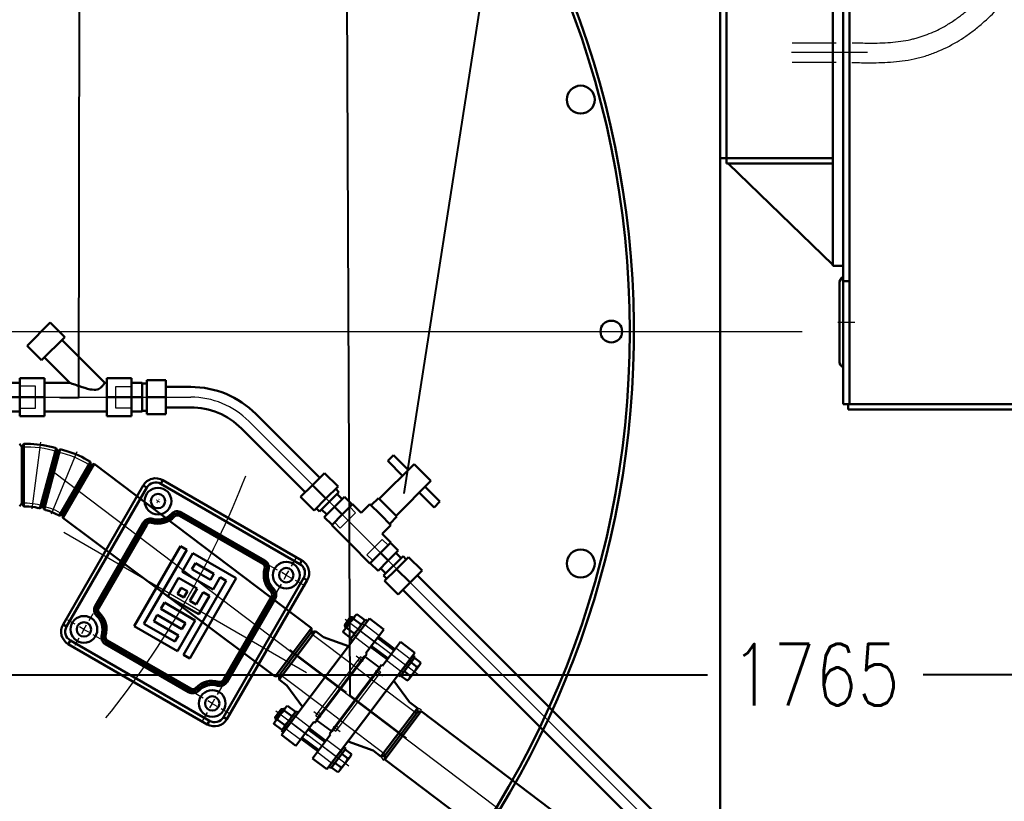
# Model space of a CAD drawing. Extents: x -25778 to -31, y 280 to 17100.
# Drawn here: x -10331 to -9131, y 12034 to 12986 of the extents above; entities that cross this region are included whole.
import ezdxf
from ezdxf.lldxf.tags import DXFTag

# ---------------------------------------------------------------- set-up
doc = ezdxf.new("R2010")
doc.units = 0
doc.header["$LTSCALE"] = 20
doc.header["$MEASUREMENT"] = 0
doc.header["$PDSIZE"] = -5
for name, color, linetype, lineweight in [('CENTRO', 7, 'CENTRO10', 13), ('CENTRO2', 7, 'CENTRO2', 13), ('CENTRO5', 7, 'CENTRO5', 13), ('CONTORNO', 3, 'Continuous', 30), ('COTA', 2, 'Continuous', 15), ('TRACEJADA', 7, 'HIDDEN', 13), ('TRACEJADO', 7, 'TRACEJADA1', 13)]:
    doc.layers.add(name, color=color, linetype=linetype, lineweight=lineweight)
for name, color, linetype in [('FINA', 7, 'Continuous'), ('L01', 1, 'Continuous'), ('SUBLISTA', 7, 'Continuous')]:
    doc.layers.add(name, color=color, linetype=linetype)
doc.styles.add('ROMANS', font='romans.shx', dxfattribs={"width": 0.8, "height": 75})
tags = doc.linetypes.add('CENTRO10', pattern=[16.8, 10, -3, 0.8, -3]).pattern_tags.tags
tags[10:11] = [DXFTag(74, 4), DXFTag(75, 0), DXFTag(340, '0'), DXFTag(46, 1.0), DXFTag(50, 0.0), DXFTag(44, 0.0), DXFTag(45, 0.0)]
tags[8:9] = [DXFTag(74, 4), DXFTag(75, 0), DXFTag(340, '0'), DXFTag(46, 1.0), DXFTag(50, 0.0), DXFTag(44, 0.0), DXFTag(45, 0.0)]
tags[6:7] = [DXFTag(74, 4), DXFTag(75, 0), DXFTag(340, '0'), DXFTag(46, 1.0), DXFTag(50, 0.0), DXFTag(44, 0.0), DXFTag(45, 0.0)]
tags[4:5] = [DXFTag(74, 4), DXFTag(75, 0), DXFTag(340, '0'), DXFTag(46, 1.0), DXFTag(50, 0.0), DXFTag(44, 0.0), DXFTag(45, 0.0)]
tags = doc.linetypes.add('CENTRO2', pattern=[4.3, 2.5, -0.75, 0.3, -0.75]).pattern_tags.tags
tags[10:11] = [DXFTag(74, 4), DXFTag(75, 0), DXFTag(340, '0'), DXFTag(46, 1.0), DXFTag(50, 0.0), DXFTag(44, 0.0), DXFTag(45, 0.0)]
tags[8:9] = [DXFTag(74, 4), DXFTag(75, 0), DXFTag(340, '0'), DXFTag(46, 1.0), DXFTag(50, 0.0), DXFTag(44, 0.0), DXFTag(45, 0.0)]
tags[6:7] = [DXFTag(74, 4), DXFTag(75, 0), DXFTag(340, '0'), DXFTag(46, 1.0), DXFTag(50, 0.0), DXFTag(44, 0.0), DXFTag(45, 0.0)]
tags[4:5] = [DXFTag(74, 4), DXFTag(75, 0), DXFTag(340, '0'), DXFTag(46, 1.0), DXFTag(50, 0.0), DXFTag(44, 0.0), DXFTag(45, 0.0)]
tags = doc.linetypes.add('CENTRO5', pattern=[9.5, 5, -2, 0.5, -2]).pattern_tags.tags
tags[10:11] = [DXFTag(74, 4), DXFTag(75, 0), DXFTag(340, '0'), DXFTag(46, 1.0), DXFTag(50, 0.0), DXFTag(44, 0.0), DXFTag(45, 0.0)]
tags[8:9] = [DXFTag(74, 4), DXFTag(75, 0), DXFTag(340, '0'), DXFTag(46, 1.0), DXFTag(50, 0.0), DXFTag(44, 0.0), DXFTag(45, 0.0)]
tags[6:7] = [DXFTag(74, 4), DXFTag(75, 0), DXFTag(340, '0'), DXFTag(46, 1.0), DXFTag(50, 0.0), DXFTag(44, 0.0), DXFTag(45, 0.0)]
tags[4:5] = [DXFTag(74, 4), DXFTag(75, 0), DXFTag(340, '0'), DXFTag(46, 1.0), DXFTag(50, 0.0), DXFTag(44, 0.0), DXFTag(45, 0.0)]
tags = doc.linetypes.add('HIDDEN', pattern=[1.905, 1.27, -0.635]).pattern_tags.tags
tags[6:7] = [DXFTag(74, 4), DXFTag(75, 0), DXFTag(340, '0'), DXFTag(46, 1.0), DXFTag(50, 0.0), DXFTag(44, 0.0), DXFTag(45, 0.0)]
tags[4:5] = [DXFTag(74, 4), DXFTag(75, 0), DXFTag(340, '0'), DXFTag(46, 1.0), DXFTag(50, 0.0), DXFTag(44, 0.0), DXFTag(45, 0.0)]
tags = doc.linetypes.add('TRACEJADA1', pattern=[2, 1, -1]).pattern_tags.tags
tags[6:7] = [DXFTag(74, 4), DXFTag(75, 0), DXFTag(340, '0'), DXFTag(46, 1.0), DXFTag(50, 0.0), DXFTag(44, 0.0), DXFTag(45, 0.0)]
tags[4:5] = [DXFTag(74, 4), DXFTag(75, 0), DXFTag(340, '0'), DXFTag(46, 1.0), DXFTag(50, 0.0), DXFTag(44, 0.0), DXFTag(45, 0.0)]
doc.dimstyles.get("Standard").update_dxf_attribs({"dimscale": 30, "dimtxt": 75, "dimasz": 2.5, "dimexe": 1, "dimexo": 1, "dimgap": 1, "dimtad": 0, "dimrnd": 0.1, "dimdsep": 46, "dimtxsty": 'ROMANS', "dimcen": 0, "dimclrd": 256, "dimclre": 256, "dimclrt": 256, "dimadec": 0, "dimazin": 0, "dimtp": 0.1, "dimtm": 0.1, "dimtfac": 0.5, "dimtdec": 3, "dimtofl": 0, "dimtmove": 0, "dimatfit": 0, "dimfxl": 0, "dimtolj": 1, "dimarcsym": 0})

# ---------------------------------------------------------------- blocks, each defined once
blk = doc.blocks.new('A$C6EFC513B')
at = {"layer": 'CENTRO', "linetype": 'CENTRO5'}
blk.add_line((179.8, 475.9), (87.1, 475.9), dxfattribs=at)
at = {"layer": 'CENTRO'}
blk.add_line((143.5, 147.2), (164.1, 147.2), dxfattribs=at)
at = {"layer": 'CENTRO2'}
for p, q in [((87.8, 487.7), (141.6, 487.7)), ((87.8, 464.2), (141.6, 464.2))]:
    blk.add_line(p, q, dxfattribs=at)
for points, knots in [([(161.2, 487.9), (168, 487.8), (174.8, 487.6), (190.3, 487.5), (199.1, 487.7), (216.1, 489), (224.4, 490.1), (234.2, 492.3), (235.9, 492.8), (239.3, 493.7), (241, 494.1), (246, 495.7), (249.3, 496.8), (259.2, 500.6), (265.7, 503.7), (275.9, 509.2), (279.7, 511.6), (285.5, 515.4), (287.5, 516.8), (291.2, 519.4), (292.8, 520.6), (295.9, 523.1), (297.5, 524.4), (302.2, 528.3), (305.3, 531), (315, 539.9), (321.5, 546.4), (328.1, 553)], [0, 0, 0, 0, 20.182736, 20.182736, 47.231307, 47.231307, 74.279878, 74.279878, 79.965061, 79.965061, 85.650244, 85.650244, 97.020611, 97.020611, 119.761343, 119.761343, 134.05391, 134.05391, 141.92596, 141.92596, 148.357326, 148.357326, 154.788692, 154.788692, 167.651424, 167.651424, 195.710031, 195.710031, 195.710031, 195.710031]), ([(160.7, 463.9), (166.9, 463.8), (173.2, 463.6), (188.9, 463.5), (198.3, 463.7), (217.3, 465), (226.9, 466.2), (238.7, 468.7), (241, 469.3), (245.6, 470.5), (247.8, 471.1), (254.6, 473.2), (259.1, 474.8), (272.2, 480.1), (280.7, 484.3), (292.5, 491.3), (296.1, 493.6), (301.6, 497.4), (303.6, 498.8), (307.5, 501.7), (309.4, 503.1), (315, 507.6), (318.6, 510.7), (328.8, 519.8), (335.1, 526), (342.5, 533.4), (343.8, 534.7), (345.1, 536)], [0, 0, 0, 0, 18.41349, 18.41349, 45.686383, 45.686383, 72.959276, 72.959276, 79.525466, 79.525466, 86.091656, 86.091656, 99.224036, 99.224036, 125.488795, 125.488795, 137.354487, 137.354487, 144.129311, 144.129311, 150.904135, 150.904135, 164.453782, 164.453782, 190.360496, 190.360496, 195.710031, 195.710031, 195.710031, 195.710031])]:
    blk.add_open_spline(points, degree=3, knots=knots, dxfattribs=at)
at = {"layer": 'CONTORNO'}
for p, q in [((157.9, 515.9), (157.9, 843.1)), ((137.5, 819.9), (137.5, 515.9)), ((150, 819.9), (150, 515.9)), ((0, 734.6), (0, 347.2)), ((8, 734.6), (8, 340.9)), ((137.5, 515.9), (137.5, 215.9)), ((150, 515.9), (150, 331.9)), ((157.9, 515.9), (157.9, 331.9)), ((150, 420.9), (150, 261)), ((150, 331.9), (150, 397.9)), ((150, 397.9), (150, 331.9)), ((150, 331.9), (150, 397.9)), ((150, 331.9), (150, 370.9)), ((8, 347.2), (0, 347.2)), ((8, 347.2), (137.5, 347.2)), ((137.5, 340.9), (8, 340.9)), ((137.5, 217.2), (9.7, 340.9)), ((157.9, 47.2), (157.9, 331.9)), ((150, 215.9), (150, 319.9)), ((150, 47.2), (150, 319.9)), ((150, 319.9), (150, 290.9)), ((137.5, 215.9), (150, 215.9)), ((145.4, 194.7), (145.4, 99.7)), ((150, 197.2), (157.9, 197.2)), ((150, 47.2), (750, 47.2)), ((156.3, 40.9), (156.3, 47.2)), ((750, 40.9), (156.3, 40.9))]:
    blk.add_line(p, q, dxfattribs=at)
for centre, start, end in [((153.9, 194.7), 117.6912, 180), ((153.9, 99.7), 180, 242.3088)]:
    blk.add_arc(centre, 8.5, start, end, dxfattribs=at)
blk = doc.blocks.new('A$C515257A1')
at = {"layer": 'CONTORNO'}
for p, q in [((23.2, 41.3), (0, 41.3)), ((0, 20.6), (0, 41.3)), ((23.2, 20.6), (23.2, 41.3)), ((28.7, 37.3), (23.2, 37.3)), ((28.7, 38.1), (42, 38.1)), ((28.7, 20.6), (28.7, 38.1)), ((42, 20.6), (42, 38.1)), ((23.2, 20.6), (0, 20.6)), ((0, 0), (0, 20.6)), ((23.2, 0), (23.2, 20.6)), ((28.7, 20.6), (42, 20.6)), ((28.7, 3.2), (28.7, 20.6)), ((42, 3.2), (42, 20.6)), ((23.2, 3.9), (28.7, 3.9)), ((28.7, 3.2), (42, 3.2)), ((23.2, 0), (0, 0))]:
    blk.add_line(p, q, dxfattribs=at)
at = {"layer": 'TRACEJADO', "ltscale": 0.3}
for p, q in [((61, 33.9), (42, 33.9)), ((61, 20.6), (61, 33.9)), ((61, 7.4), (61, 20.6)), ((42, 7.4), (61, 7.4))]:
    blk.add_line(p, q, dxfattribs=at)
blk = doc.blocks.new('A$C656207B9')
at = {"layer": 'CENTRO', "ltscale": 0.5}
blk.add_line((22.9, 81.5), (12.2, 0), dxfattribs=at)
at = {"layer": 'CONTORNO'}
for p, q in [((0, 75.8), (2.6, 79.2)), ((0, 75.8), (0, 6.5)), ((0, 75.8), (0, 6.5)), ((2.6, 79.2), (2.6, 3.1)), ((6.8, 79.2), (2.6, 79.2)), ((42, 74), (22.3, 0.5)), ((37.9, 75.1), (42, 74)), ((43.6, 70.1), (42, 74)), ((43.6, 70.1), (25.7, 3.1)), ((43.6, 70.1), (25.7, 3.1)), ((0, 6.5), (2.6, 3.1)), ((4.7, 3.1), (2.6, 3.1)), ((20.3, 1.1), (22.3, 0.5)), ((25.7, 3.1), (22.3, 0.5))]:
    blk.add_line(p, q, dxfattribs=at)
for centre, radius in [((6.8, -40.8), 120), ((4.7, -56.9), 60)]:
    blk.add_arc(centre, radius, 74.998, 90, dxfattribs=at)
at = {"layer": 'TRACEJADA', "ltscale": 2}
for centre, radius, start, end in [((6.8, -40.8), 116.2, 71.6238, 93.3742), ((4.7, -56.9), 63.8, 70.75, 94.248)]:
    blk.add_arc(centre, radius, start, end, dxfattribs=at)
blk = doc.blocks.new('A$C6B5F7EBA')
at = {"layer": 'CENTRO', "ltscale": 5}
for p, q in [((36.5, 159), (5.7, 159)), ((6.6, 131.5), (17.3, 131.5)), ((0, 89), (86.1, 89)), ((6.6, 46.4), (17.3, 46.4)), ((36.5, 19), (5.7, 19))]:
    blk.add_line(p, q, dxfattribs=at)
at = {"layer": 'CONTORNO'}
for p, q in [((9.8, 178), (9.8, 141.5)), ((9.8, 178), (32, 178)), ((32, 178), (32, 89)), ((8.2, 141.5), (8.2, 89)), ((9.8, 141.5), (8.2, 141.5)), ((9.8, 141.5), (8.2, 141.5)), ((32, 135.3), (63, 125.8)), ((63, 125.8), (75, 125.8)), ((75, 125.8), (75, 52.1)), ((78, 121.9), (75, 125.8)), ((78, 121.9), (78, 89)), ((8.2, 36.5), (8.2, 89)), ((32, 0), (32, 89)), ((78, 56), (78, 89)), ((32, 42.6), (63, 52.1)), ((63, 52.1), (75, 52.1)), ((78, 56), (75, 52.1)), ((9.8, 36.5), (8.2, 36.5)), ((9.8, 36.5), (8.2, 36.5)), ((9.8, 0), (9.8, 36.5)), ((9.8, 0), (32, 0))]:
    blk.add_line(p, q, dxfattribs=at)
at = {"layer": 'TRACEJADA', "ltscale": 2}
for p, q in [((8.2, 120.3), (78, 120.3)), ((8.2, 57.6), (78, 57.6))]:
    blk.add_line(p, q, dxfattribs=at)
at = {"layer": 'TRACEJADO', "ltscale": 0.5}
for p, q in [((32, 168.5), (9.8, 168.5)), ((32, 149.5), (9.8, 149.5)), ((32, 28.5), (9.8, 28.5)), ((32, 9.5), (9.8, 9.5))]:
    blk.add_line(p, q, dxfattribs=at)
at = {"layer": 'TRACEJADO', "ltscale": 0.2}
for p, q in [((8.2, 138), (9.2, 138)), ((9.2, 138), (9.2, 89)), ((9.2, 134.4), (12.6, 134.1)), ((12.6, 134.1), (12.6, 129)), ((9.2, 128.7), (12.6, 129)), ((12.6, 129), (12.6, 89)), ((9.2, 40), (9.2, 89)), ((12.6, 49), (12.6, 89)), ((9.2, 49.3), (12.6, 49)), ((12.6, 43.9), (12.6, 49)), ((8.2, 40), (9.2, 40)), ((9.2, 43.6), (12.6, 43.9))]:
    blk.add_line(p, q, dxfattribs=at)
blk = doc.blocks.new('A$C492761CB')
at = {"layer": 'FINA'}
for p, q in [((0, 0), (0, 97)), ((0, 97), (24, 97)), ((24, 97), (24, 0)), ((24, 0), (0, 0))]:
    blk.add_line(p, q, dxfattribs=at)
at = {"layer": 'TRACEJADA', "ltscale": 0.5}
for p, q in [((0, 79.9), (24, 79.9)), ((0, 17.2), (24, 17.2))]:
    blk.add_line(p, q, dxfattribs=at)
blk = doc.blocks.new('A$C2DF4450E')
at = {"layer": 'CENTRO', "ltscale": 5}
for p, q in [((49.6, 159), (80.4, 159)), ((79.5, 131.5), (68.8, 131.5)), ((86.1, 89), (0, 89)), ((79.5, 46.4), (68.8, 46.4)), ((49.6, 19), (80.4, 19))]:
    blk.add_line(p, q, dxfattribs=at)
at = {"layer": 'CONTORNO'}
for p, q in [((54.1, 178), (54.1, 89)), ((76.3, 178), (54.1, 178)), ((76.3, 178), (76.3, 141.5)), ((54.1, 135.3), (23.1, 125.8)), ((76.3, 141.5), (77.9, 141.5)), ((76.3, 141.5), (77.9, 141.5)), ((77.9, 141.5), (77.9, 89)), ((8.1, 121.9), (11.1, 125.8)), ((8.1, 121.9), (8.1, 89)), ((11.1, 125.8), (11.1, 52.1)), ((23.1, 125.8), (11.1, 125.8)), ((8.1, 56), (8.1, 89)), ((54.1, 0), (54.1, 89)), ((77.9, 36.5), (77.9, 89)), ((8.1, 56), (11.1, 52.1)), ((23.1, 52.1), (11.1, 52.1)), ((54.1, 42.6), (23.1, 52.1)), ((76.3, 0), (76.3, 36.5)), ((76.3, 36.5), (77.9, 36.5)), ((76.3, 36.5), (77.9, 36.5)), ((76.3, 0), (54.1, 0))]:
    blk.add_line(p, q, dxfattribs=at)
at = {"layer": 'TRACEJADA', "ltscale": 2}
for p, q in [((77.9, 120.3), (8.1, 120.3)), ((77.9, 57.6), (8.1, 57.6))]:
    blk.add_line(p, q, dxfattribs=at)
at = {"layer": 'TRACEJADO', "ltscale": 0.5}
for p, q in [((54.1, 168.5), (76.3, 168.5)), ((54.1, 149.5), (76.3, 149.5)), ((54.1, 28.5), (76.3, 28.5)), ((54.1, 9.5), (76.3, 9.5))]:
    blk.add_line(p, q, dxfattribs=at)
at = {"layer": 'TRACEJADO', "ltscale": 0.2}
for p, q in [((76.9, 134.4), (73.5, 134.1)), ((73.5, 134.1), (73.5, 129)), ((76.9, 138), (76.9, 89)), ((77.9, 138), (76.9, 138)), ((73.5, 129), (73.5, 89)), ((76.9, 128.7), (73.5, 129)), ((73.5, 49), (73.5, 89)), ((76.9, 40), (76.9, 89)), ((76.9, 49.3), (73.5, 49)), ((73.5, 43.9), (73.5, 49)), ((76.9, 43.6), (73.5, 43.9)), ((77.9, 40), (76.9, 40))]:
    blk.add_line(p, q, dxfattribs=at)
blk = doc.blocks.new('A$C23632B7F')
at = {"layer": 'CENTRO'}
blk.add_line((0, 15), (111.4, 15), dxfattribs=at)
at = {"layer": 'CONTORNO'}
for p, q in [((5.6, 25.4), (5.6, 4.6)), ((15.9, 28.8), (6.3, 28.8)), ((15.9, 28.8), (15.9, 1.2)), ((91.5, 4.6), (91.5, 25.4)), ((92.2, 28.8), (103.8, 28.8)), ((104.5, 4.6), (104.5, 25.4)), ((15.9, 21.9), (6.3, 21.9)), ((92.2, 21.9), (103.8, 21.9)), ((15.9, 8.1), (6.3, 8.1)), ((15.9, 1.2), (6.3, 1.2)), ((92.2, 8.1), (103.8, 8.1)), ((92.2, 1.2), (103.8, 1.2))]:
    blk.add_line(p, q, dxfattribs=at)
at = {"layer": 'CONTORNO', "color": 4}
for p, q in [((15.9, 30), (15.9, 0)), ((18.9, 30), (15.9, 30)), ((18.9, 0), (18.9, 30)), ((91.5, 30), (88.5, 30)), ((88.5, 30), (88.5, 0)), ((91.5, 0), (91.5, 30)), ((15.9, 0), (18.9, 0)), ((88.5, 0), (91.5, 0))]:
    blk.add_line(p, q, dxfattribs=at)
at = {"layer": 'CONTORNO'}
for centre, radius, start, end in [((14, 25.4), 8.45, 155.845, 204.155), ((99.9, 25.4), 8.45, 155.8415, 204.1515), ((96.1, 25.4), 8.45, 335.8415, 24.1515), ((38.5, 15), 32.9, 167.8206, 192.1794), ((124.4, 15), 32.9, 167.8171, 192.1759), ((71.6, 15), 32.9, 347.8171, 12.1759), ((14, 4.6), 8.45, 155.845, 204.155), ((99.9, 4.6), 8.45, 155.8415, 204.1515), ((96, 4.6), 8.45, 335.8415, 24.1515)]:
    blk.add_arc(centre, radius, start, end, dxfattribs=at)
at = {"layer": 'FINA'}
for p, q in [((66.3, 23), (41.1, 23)), ((41.1, 21), (66.3, 21)), ((105.9, 23), (104.5, 23)), ((104.5, 21), (107.9, 21)), ((107.9, 21), (105.9, 23)), ((105.9, 7), (105.9, 23)), ((107.9, 9), (107.9, 21)), ((41.1, 9), (66.3, 9)), ((41.1, 7), (66.3, 7)), ((104.5, 9), (107.9, 9)), ((104.5, 7), (105.9, 7)), ((105.9, 7), (107.9, 9))]:
    blk.add_line(p, q, dxfattribs=at)
at = {"layer": 'TRACEJADA', "color": 4, "ltscale": 0.1}
for p, q in [((15.9, 23.5), (18.9, 23.5)), ((88.5, 23.5), (91.5, 23.5)), ((15.9, 6.5), (18.9, 6.5)), ((88.5, 6.5), (91.5, 6.5))]:
    blk.add_line(p, q, dxfattribs=at)
blk = doc.blocks.new('A$C51720F39')
at = {"layer": 'COTA'}
for centre, start, end in [((6.8, 119.5), 55.869, 99.857), ((6.8, 58.5), 260.143, 304.131)]:
    blk.add_arc(centre, 7.62, start, end, dxfattribs=at)
for name, p in [('A$C2DF4450E', (0, 0)), ('A$C6B5F7EBA', (91.7, 0)), ('A$C492761CB', (76.9, 40.5)), ('A$C23632B7F', (35.2, 4))]:
    blk.add_blockref(name, p, dxfattribs=at)
at = {"layer": 'COTA', "xscale": -1, "rotation": 180}
blk.add_blockref('A$C23632B7F', (35.2, 174), dxfattribs=at)
blk = doc.blocks.new('SW_CENTERMARKSYMBOL_2')
at = {"layer": 'CENTRO', "color": 0}
for p, q in [((0, 5), (0, 10.5)), ((-5, 0), (-10.5, 0)), ((0, 0), (-2.5, 0)), ((0, 0), (0, 2.5)), ((0, 0), (0, -2.5)), ((0, 0), (2.5, 0)), ((5, 0), (10.5, 0)), ((0, -5), (0, -10.5))]:
    blk.add_line(p, q, dxfattribs=at)
blk = doc.blocks.new('SW_CENTERMARKSYMBOL_1')
at = {"layer": 'CENTRO', "color": 0}
for p, q in [((0, 5), (0, 10.5)), ((-5, 0), (-10.5, 0)), ((0, 0), (-2.5, 0)), ((0, 0), (0, 2.5)), ((0, 0), (0, -2.5)), ((0, 0), (2.5, 0)), ((5, 0), (10.5, 0)), ((0, -5), (0, -10.5))]:
    blk.add_line(p, q, dxfattribs=at)
blk = doc.blocks.new('SW_CENTERMARKSYMBOL_3')
at = {"layer": 'CENTRO'}
for p, q in [((-0.83, 0), (-1.08, 0)), ((0, 0), (-0.42, 0)), ((0, 0.83), (0, 1.08)), ((0, 0), (0, 0.42)), ((0, 0), (0, -0.42)), ((0, 0), (0.42, 0)), ((0.83, 0), (1.08, 0)), ((0, -0.83), (0, -1.08))]:
    blk.add_line(p, q, dxfattribs=at)
blk = doc.blocks.new('SW_CENTERMARKSYMBOL_0')
at = {"layer": 'CENTRO'}
for p, q in [((0, 5), (0, 9)), ((-5, 0), (-9, 0)), ((0, 0), (-2.5, 0)), ((0, 0), (0, 2.5)), ((0, 0), (0, -2.5)), ((0, 0), (2.5, 0)), ((5, 0), (9, 0)), ((0, -5), (0, -9))]:
    blk.add_line(p, q, dxfattribs=at)
blk = doc.blocks.new('A$C64500EBD')
at = {"layer": 'CONTORNO'}
for p, q in [((7, 92), (85, 92)), ((7, 92), (7, 90)), ((85, 92), (85, 90)), ((85, 90), (7, 90)), ((0, 7), (0, 85)), ((0, 85), (2, 85)), ((2, 85), (2, 7)), ((22.65, 83), (69.35, 83)), ((22.65, 82), (22.65, 83)), ((69.35, 82), (22.65, 82)), ((22.65, 81), (22.65, 82)), ((69.35, 82), (69.35, 83)), ((69.35, 81), (69.35, 82)), ((90, 7), (90, 85)), ((90, 85), (92, 85)), ((92, 85), (92, 7)), ((19.73, 79.69), (18.76, 79.92)), ((20.7, 79.46), (19.73, 79.69)), ((69.35, 81), (22.65, 81)), ((71.3, 79.46), (72.27, 79.69)), ((72.27, 79.69), (73.24, 79.92)), ((12.31, 72.27), (12.08, 73.24)), ((12.54, 71.3), (12.31, 72.27)), ((79.46, 71.3), (79.69, 72.27)), ((79.69, 72.27), (79.92, 73.24)), ((9, 22.65), (9, 69.35)), ((9, 69.35), (10, 69.35)), ((10, 69.35), (10, 22.65)), ((10, 69.35), (11, 69.35)), ((11, 69.35), (11, 22.65)), ((81, 22.65), (81, 69.35)), ((81, 69.35), (82, 69.35)), ((82, 22.65), (82, 69.35)), ((82, 69.35), (83, 69.35)), ((83, 69.35), (83, 22.65)), ((23.5, 37.35), (23.5, 61.58)), ((23.5, 61.58), (68.5, 61.58)), ((26.96, 58.12), (26.96, 40.81)), ((68.5, 58.12), (26.96, 58.12)), ((68.5, 61.58), (68.5, 58.12)), ((30.42, 40.81), (30.42, 54.65)), ((30.42, 54.65), (33.88, 54.65)), ((33.88, 54.65), (33.88, 40.81)), ((37.35, 40.81), (37.35, 54.65)), ((37.35, 54.65), (40.81, 54.65)), ((40.81, 54.65), (40.81, 37.35)), ((44.27, 37.35), (44.27, 54.65)), ((44.27, 54.65), (54.65, 54.65)), ((54.65, 54.65), (54.65, 44.27)), ((58.12, 37.35), (58.12, 54.65)), ((58.12, 54.65), (68.5, 54.65)), ((68.5, 54.65), (68.5, 30.42)), ((47.73, 51.19), (51.19, 51.19)), ((47.73, 47.73), (47.73, 51.19)), ((51.19, 51.19), (51.19, 47.73)), ((61.58, 40.81), (61.58, 51.19)), ((61.58, 51.19), (65.04, 51.19)), ((65.04, 51.19), (65.04, 40.81)), ((51.19, 47.73), (47.73, 47.73)), ((54.65, 44.27), (47.73, 44.27)), ((47.73, 44.27), (47.73, 40.81)), ((26.96, 40.81), (30.42, 40.81)), ((33.88, 40.81), (37.35, 40.81)), ((47.73, 40.81), (54.65, 40.81)), ((54.65, 40.81), (54.65, 37.35)), ((65.04, 40.81), (61.58, 40.81)), ((40.81, 37.35), (23.5, 37.35)), ((23.5, 33.88), (65.04, 33.88)), ((23.5, 30.42), (23.5, 33.88)), ((54.65, 37.35), (44.27, 37.35)), ((65.04, 37.35), (58.12, 37.35)), ((65.04, 33.88), (65.04, 37.35)), ((68.5, 30.42), (23.5, 30.42)), ((9, 22.65), (10, 22.65)), ((10, 22.65), (11, 22.65)), ((12.08, 18.76), (12.31, 19.73)), ((12.31, 19.73), (12.54, 20.7)), ((79.69, 19.73), (79.46, 20.7)), ((79.92, 18.76), (79.69, 19.73)), ((81, 22.65), (82, 22.65)), ((82, 22.65), (83, 22.65)), ((18.76, 12.08), (19.73, 12.31)), ((19.73, 12.31), (20.7, 12.54)), ((22.65, 11), (69.35, 11)), ((22.65, 10), (22.65, 11)), ((22.65, 10), (69.35, 10)), ((22.65, 9), (22.65, 10)), ((69.35, 10), (69.35, 11)), ((69.35, 9), (69.35, 10)), ((72.27, 12.31), (71.3, 12.54)), ((73.24, 12.08), (72.27, 12.31)), ((0, 7), (2, 7)), ((69.35, 9), (22.65, 9)), ((90, 7), (92, 7)), ((7, 2), (85, 2)), ((7, 2), (7, 0)), ((85, 0), (7, 0)), ((85, 2), (85, 0))]:
    blk.add_line(p, q, dxfattribs=at)
for centre, radius in [((10, 82), 6.5), ((82, 82), 6.5), ((10, 82), 3.5), ((82, 82), 3.5), ((10, 10), 6.5), ((82, 10), 6.5), ((10, 10), 3.5), ((82, 10), 3.5)]:
    blk.add_circle(centre, radius, dxfattribs=at)
for centre, radius, start, end in [((7, 85), 7, 90, 180), ((85, 85), 7, 0, 90), ((7, 85), 5, 90, 180), ((85, 85), 5, 0, 90), ((22.65, 79), 4, 90, 166.6576), ((22.65, 79), 3, 90, 166.6576), ((69.35, 79), 4, 13.3424, 90), ((69.35, 79), 3, 13.3424, 90), ((10, 82), 9, 283.3424, 346.6576), ((10, 82), 10, 283.3424, 346.6576), ((10, 82), 11, 283.3424, 346.6576), ((22.65, 79), 2, 90, 166.6576), ((69.35, 79), 2, 13.3424, 90), ((82, 82), 11, 193.3424, 256.6576), ((82, 82), 10, 193.3424, 256.6576), ((82, 82), 9, 193.3424, 256.6576), ((13, 69.35), 4, 103.3424, 180), ((13, 69.35), 3, 103.3424, 180), ((79, 69.35), 3, 0, 76.6576), ((79, 69.35), 4, 0, 76.6576), ((13, 69.35), 2, 103.3424, 180), ((79, 69.35), 2, 0, 76.6576), ((13, 22.65), 4, 180, 256.6576), ((13, 22.65), 3, 180, 256.6576), ((13, 22.65), 2, 180, 256.6576), ((10, 10), 10, 13.3424, 76.6576), ((10, 10), 11, 13.3424, 76.6576), ((82, 10), 11, 103.3424, 166.6576), ((82, 10), 10, 103.3424, 166.6576), ((79, 22.65), 2, 283.3424, 0), ((79, 22.65), 3, 283.3424, 0), ((79, 22.65), 4, 283.3424, 0), ((10, 10), 9, 13.3424, 76.6576), ((82, 10), 9, 103.3424, 166.6576), ((22.65, 13), 4, 193.3424, 270), ((22.65, 13), 3, 193.3424, 270), ((22.65, 13), 2, 193.3424, 270), ((69.35, 13), 2, 270, 346.6576), ((69.35, 13), 3, 270, 346.6576), ((69.35, 13), 4, 270, 346.6576), ((7, 7), 7, 180, 270), ((7, 7), 5, 180, 270), ((85, 7), 5, 270, 0), ((85, 7), 7, 270, 0)]:
    blk.add_arc(centre, radius, start, end, dxfattribs=at)
at = {"layer": 'CENTRO'}
for name, p in [('SW_CENTERMARKSYMBOL_0', (10, 82)), ('SW_CENTERMARKSYMBOL_3', (82, 82)), ('SW_CENTERMARKSYMBOL_1', (10, 10)), ('SW_CENTERMARKSYMBOL_2', (82, 10))]:
    blk.add_blockref(name, p, dxfattribs=at)
blk = doc.blocks.new('A$C451221BB')
at = {"layer": 'CONTORNO'}
for p, q in [((25.5, 63.5), (25.5, 123.5)), ((40, 123.5), (25.5, 123.5)), ((40, 123.5), (54.5, 123.5)), ((54.5, 63.5), (54.5, 123.5)), ((0, 103.5), (0, 113.5)), ((25.5, 113.5), (0, 113.5)), ((54.5, 113.5), (80, 113.5)), ((80, 103.5), (80, 113.5)), ((25.5, 103.5), (0, 103.5)), ((54.5, 103.5), (80, 103.5)), ((24, 63.5), (40, 63.5)), ((24, 51), (24, 63.5)), ((56, 63.5), (40, 63.5)), ((56, 51), (56, 63.5)), ((22, 51), (40, 51)), ((22, 51), (22, 36)), ((58, 51), (40, 51)), ((58, 51), (58, 36)), ((7, 36), (7, 18)), ((7, 36), (22, 36)), ((73, 36), (58, 36)), ((73, 36), (73, 18)), ((7, 0), (7, 18)), ((73, 0), (73, 18)), ((7, 0), (40, 0)), ((73, 0), (40, 0))]:
    blk.add_line(p, q, dxfattribs=at)
blk = doc.blocks.new('A$C7A5201C6')
at = {"layer": 'CONTORNO'}
for p, q in [((0, 20.6), (0, 41.3)), ((23.2, 41.3), (0, 41.3)), ((23.2, 20.6), (23.2, 41.3)), ((28.7, 37.3), (23.2, 37.3)), ((28.7, 37.3), (28.7, 3.9)), ((37.7, 20.6), (37.7, 38.1)), ((37.7, 38.1), (51, 38.1)), ((51, 20.6), (51, 38.1)), ((37.7, 33.9), (28.7, 33.9)), ((0, 0), (0, 20.6)), ((23.2, 20.6), (0, 20.6)), ((23.2, 0), (23.2, 20.6)), ((37.7, 20.6), (51, 20.6)), ((37.7, 3.2), (37.7, 20.6)), ((51, 3.2), (51, 20.6)), ((23.2, 3.9), (28.7, 3.9)), ((37.7, 7.4), (28.7, 7.4)), ((37.7, 3.2), (51, 3.2)), ((23.2, 0), (0, 0))]:
    blk.add_line(p, q, dxfattribs=at)
at = {"layer": 'TRACEJADO', "ltscale": 0.2}
for p, q in [((61, 33.9), (51, 33.9)), ((61, 7.4), (61, 33.9)), ((61, 7.4), (51, 7.4))]:
    blk.add_line(p, q, dxfattribs=at)
blk = doc.blocks.new('*D92')
at = {"linetype": 'ByBlock'}
for p, q in [((-12740.8, 12977.5), (-12740.8, 15952.1)), ((-8650.1, 13006.3), (-8650.1, 15952.1)), ((-12690.8, 15932.1), (-10864, 15932.1)), ((-8700.1, 15932.1), (-10526.9, 15932.1))]:
    blk.add_line(p, q, dxfattribs=at)
for points in [[(-12690.8, 15940.5), (-12690.8, 15923.8), (-12740.8, 15932.1)], [(-8700.1, 15940.5), (-8700.1, 15923.8), (-8650.1, 15932.1)]]:
    blk.add_solid(points, dxfattribs=at)
at = {"layer": 'DEFPOINTS', "color": 0, "linetype": 'ByBlock'}
for p in [(-12740.8, 15932.1), (-8650.1, 12986.3), (-12740.8, 12957.5)]:
    blk.add_point(p, dxfattribs=at)
at = {"linetype": 'ByBlock', "insert": (-10695.4, 15932.1), "char_height": 75, "attachment_point": 5, "style": 'ROMANS'}
blk.add_mtext('\\A1;4090.7', dxfattribs=at)
blk = doc.blocks.new('*D98')
at = {"linetype": 'ByBlock'}
for p, q in [((-8937.6, 12457.3), (-8937.6, 12157.9)), ((-10702.6, 11973.8), (-10702.6, 12217.9)), ((-10627.6, 12187.9), (-9492.8, 12187.9)), ((-9012.6, 12187.9), (-9229.9, 12187.9))]:
    blk.add_line(p, q, dxfattribs=at)
for points in [[(-10627.6, 12200.4), (-10627.6, 12175.4), (-10702.6, 12187.9)], [(-9012.6, 12200.4), (-9012.6, 12175.4), (-8937.6, 12187.9)]]:
    blk.add_solid(points, dxfattribs=at)
at = {"layer": 'DEFPOINTS', "color": 0, "linetype": 'ByBlock'}
for p in [(-8937.6, 12487.3), (-8937.6, 12187.9), (-10702.6, 11943.8)]:
    blk.add_point(p, dxfattribs=at)
at = {"linetype": 'ByBlock', "insert": (-9361.4, 12187.9), "char_height": 75, "attachment_point": 5, "style": 'ROMANS'}
blk.add_mtext('\\A1;1765', dxfattribs=at)

msp = doc.modelspace()

# ---------------------------------------------------------------- linework, layer by layer
at = {"layer": 'CENTRO'}
for p, q in [((-10702.581, 12606.25, 0.11), (-9377.581, 12606.25, 0.11)), ((-10436.581, 12526.25, 0.11), (-10122.726, 12526.25, 0.11)), ((-10052.015, 12496.961, 0.11), (-9569.426, 12014.372, 0.11)), ((-10288.423, 12434.185, 0.11), (-9432.547, 11786.25, 0.109))]:
    msp.add_line(p, q, dxfattribs=at)
msp.add_arc((-10122.726, 12426.25, 0.11), 100, 45, 90, dxfattribs=at)
at = {"layer": 'CENTRO5'}
msp.add_line((-10277.553, 12361.698, 0.11), (-9981.521, 12190.783, 0.11), dxfattribs=at)
msp.add_arc((-11090.505, 12831.056, 0.11), 1109.63, 321.166088, 338.833912, dxfattribs=at)
at = {"layer": 'CONTORNO'}
for p, q in [((-9477.581, 11560.25, 0.11), (-9477.581, 13225.834, 0.11)), ((-10322.198, 12588.966, 0.11), (-10293.914, 12617.25, 0.11)), ((-10276.236, 12599.573, 0.11), (-10293.914, 12617.25, 0.11)), ((-10322.198, 12588.966, 0.11), (-10304.52, 12571.288, 0.11)), ((-10304.52, 12571.288, 0.11), (-10276.236, 12599.573, 0.11)), ((-10227.485, 12543.75, 0.11), (-10279.771, 12596.037, 0.11)), ((-10300.985, 12574.824, 0.11), (-10269.9, 12543.739, 0.11)), ((-10300.985, 12549.25, 0.11), (-10330.985, 12549.25, 0.11)), ((-10330.985, 12549.25, 0.11), (-10330.985, 12543.713, 0.11)), ((-10300.985, 12526.25, 0.11), (-10300.985, 12549.25, 0.11)), ((-10269.895, 12543.75, 0.11), (-10300.985, 12543.75, 0.11)), ((-10224.985, 12543.75, 0.11), (-10227.485, 12543.75, 0.11)), ((-10224.985, 12526.25, 0.11), (-10224.985, 12549.25, 0.11)), ((-10224.985, 12549.25, 0.11), (-10194.985, 12549.25, 0.11)), ((-10194.985, 12526.25, 0.11), (-10194.985, 12549.25, 0.11)), ((-10194.985, 12526.25, 0.11), (-10194.985, 12543.713, 0.11)), ((-10181.685, 12543.713, 0.11), (-10194.985, 12543.713, 0.11)), ((-10181.685, 12526.25, 0.11), (-10181.685, 12543.713, 0.11)), ((-10181.685, 12542.963, 0.11), (-10176.185, 12542.963, 0.11)), ((-10176.185, 12546.888, 0.11), (-10152.985, 12546.888, 0.11)), ((-10176.185, 12526.25, 0.11), (-10176.185, 12546.888, 0.11)), ((-10152.985, 12526.25, 0.11), (-10152.985, 12546.888, 0.11)), ((-10152.985, 12538.75, 0.11), (-10152.985, 12513.75, 0.11)), ((-10152.985, 12513.75, 0.11), (-10152.985, 12538.75, 0.11)), ((-10152.985, 12538.75, 0.11), (-10122.726, 12538.75, 0.11)), ((-10300.985, 12526.25, 0.11), (-10330.985, 12526.25, 0.11)), ((-10300.985, 12503.25, 0.11), (-10300.985, 12526.25, 0.11)), ((-10224.985, 12526.25, 0.11), (-10194.985, 12526.25, 0.11)), ((-10224.985, 12503.25, 0.11), (-10224.985, 12526.25, 0.11)), ((-10194.985, 12503.25, 0.11), (-10194.985, 12526.25, 0.11)), ((-10194.985, 12508.788, 0.11), (-10194.985, 12526.25, 0.11)), ((-10181.685, 12526.25, 0.11), (-10194.985, 12526.25, 0.11)), ((-10181.685, 12508.788, 0.11), (-10181.685, 12526.25, 0.11)), ((-10176.185, 12526.25, 0.11), (-10152.985, 12526.25, 0.11)), ((-10176.185, 12505.613, 0.11), (-10176.185, 12526.25, 0.11)), ((-10152.985, 12505.613, 0.11), (-10152.985, 12526.25, 0.11)), ((-10330.985, 12508.788, 0.11), (-10330.985, 12503.25, 0.11)), ((-10300.985, 12508.75, 0.11), (-10224.985, 12508.75, 0.11)), ((-10181.685, 12508.788, 0.11), (-10194.985, 12508.788, 0.11)), ((-10176.185, 12509.538, 0.11), (-10181.685, 12509.538, 0.11)), ((-10176.185, 12505.613, 0.11), (-10152.985, 12505.613, 0.11)), ((-10122.726, 12513.75, 0.11), (-10152.985, 12513.75, 0.11)), ((-10043.176, 12505.8, 0.11), (-9965.382, 12428.005, 0.11)), ((-10300.985, 12503.25, 0.11), (-10330.985, 12503.25, 0.11)), ((-10224.985, 12503.25, 0.11), (-10194.985, 12503.25, 0.11)), ((-10060.854, 12488.122, 0.11), (-9983.059, 12410.328, 0.11)), ((-10328.719, 12465.9, 0.11), (-10331.327, 12469.3, 0.11)), ((-10328.719, 12396.6, 0.11), (-10328.719, 12465.9, 0.11)), ((-10328.719, 12396.6, 0.11), (-10328.719, 12465.9, 0.11)), ((-10328.713, 12396.6, 0.11), (-10328.713, 12465.9, 0.11)), ((-10240.461, 12444.951, 0.11), (-10278.516, 12379.049, 0.11)), ((-10244.42, 12443.311, 0.11), (-10240.461, 12444.951, 0.11)), ((-10240.461, 12444.951, 0.11), (-9975.4, 12244.495, 0.11)), ((-10244.42, 12443.311, 0.11), (-10279.075, 12383.298, 0.11)), ((-10244.42, 12443.311, 0.11), (-10279.075, 12383.298, 0.11)), ((-10328.719, 12396.6, 0.11), (-10331.327, 12393.2, 0.11)), ((-10279.075, 12383.298, 0.11), (-10278.516, 12379.049, 0.11)), ((-10278.516, 12379.049, 0.11), (-10019.855, 12185.712, 0.11)), ((-9846.587, 12309.211, 0.11), (-9560.588, 12023.211, 0.11)), ((-9864.265, 12291.533, 0.11), (-9578.265, 12005.534, 0.11)), ((-10019.855, 12185.712, 0.11), (-9975.4, 12244.495, 0.11)), ((-9975.383, 12239.593, 0.11), (-9975.4, 12244.495, 0.11)), ((-9975.383, 12239.593, 0.11), (-9970.661, 12240.911, 0.11)), ((-10019.855, 12185.712, 0.11), (-10015.133, 12187.031, 0.11)), ((-10015.116, 12182.128, 0.11), (-10015.133, 12187.031, 0.11)), ((-9846.492, 12142.117, 0.11), (-9846.509, 12147.02, 0.11)), ((-9886.225, 12084.653, 0.11), (-9841.769, 12143.436, 0.11)), ((-9846.492, 12142.117, 0.11), (-9841.769, 12143.436, 0.11)), ((-9841.769, 12143.436, 0.11), (-9490.217, 11877.57, 0.109)), ((-9890.964, 12088.237, 0.11), (-9886.242, 12089.556, 0.11)), ((-9886.225, 12084.653, 0.11), (-9886.242, 12089.556, 0.11)), ((-9886.225, 12084.653, 0.11), (-9534.672, 11818.788, 0.109))]:
    msp.add_line(p, q, dxfattribs=at)
at = {"layer": 'CONTORNO', "elevation": 0.11, "flags": 128}
msp.add_lwpolyline([(-10269.895, 12543.744), (-10269.859, 12543.731), (-10269.63, 12543.644), (-10269.151, 12543.464), (-10268.473, 12543.21), (-10267.846, 12542.975), (-10267.148, 12542.715), (-10265.571, 12542.132), (-10263.868, 12541.509), (-10262.059, 12540.857), (-10260.15, 12540.181), (-10258.183, 12539.5), (-10255.072, 12538.466), (-10251.868, 12537.471), (-10248.549, 12536.551), (-10245.136, 12535.786), (-10242.859, 12535.433), (-10240.531, 12535.267), (-10238.631, 12535.34), (-10236.724, 12535.677), (-10235.276, 12536.163), (-10233.91, 12536.85), (-10232.733, 12537.646), (-10231.684, 12538.53), (-10231.018, 12539.18), (-10230.417, 12539.827), (-10229.869, 12540.464), (-10229.381, 12541.07), (-10228.96, 12541.622), (-10228.592, 12542.125), (-10228.273, 12542.577), (-10228.007, 12542.963), (-10227.782, 12543.298), (-10227.619, 12543.544), (-10227.519, 12543.698), (-10227.485, 12543.75)], dxfattribs=at)
at = {"layer": 'CONTORNO'}
for centre, radius in [((-10702.581, 12606.25, 0.11), 1115), ((-9647.307, 12889.01, 0.11), 17), ((-9610.081, 12606.25, 0.11), 13.25), ((-9647.307, 12323.49, 0.11), 17)]:
    msp.add_circle(centre, radius, dxfattribs=at)
for centre, radius, start, end in [((-10702.581, 12606.25, 0.11), 1120, 279.38772, 260.61228), ((-10122.726, 12426.25, 0.11), 112.5, 45, 90), ((-10122.726, 12426.25, 0.11), 87.5, 45, 90)]:
    msp.add_arc(centre, radius, start, end, dxfattribs=at)
at = {"layer": 'COTA', "elevation": 0.11}
msp.add_lwpolyline([(-10284.157, 12525.252, 0, 9.448, 0), (-10265.261, 12525.252, 1.89, 1.89, 0), (-10259.177, 12525.252, 1.89, 1.89, 0)], format="xyseb", dxfattribs=at)
at = {"layer": 'SUBLISTA'}
for p, q in [((-10259.177, 12525.252, 0.11), (-10256.704, 13987.016, 0.11)), ((-9936.704, 13987.016, 0.11), (-9928.596, 12162.898, 0.11)), ((-9862.588, 12408.774, 0.11), (-9616.704, 13987.016, 0.11))]:
    msp.add_line(p, q, dxfattribs=at)
at = {"layer": 'TRACEJADO', "ltscale": 0.3}
for p, q in [((-10213.985, 12539.471, 0.11), (-10194.985, 12539.471, 0.11)), ((-10213.985, 12526.25, 0.11), (-10213.985, 12539.471, 0.11)), ((-10213.985, 12513.03, 0.11), (-10213.985, 12526.25, 0.11)), ((-10194.985, 12513.03, 0.11), (-10213.985, 12513.03, 0.11))]:
    msp.add_line(p, q, dxfattribs=at)

# ---------------------------------------------------------------- block references
at = {"layer": 'CONTORNO'}
msp.add_blockref('A$C515257A1', (-10372.985, 12505.613, 0.11), dxfattribs=at)
at = {"layer": 'CONTORNO', "rotation": 315.0000000000014}
for name, p in [('A$C451221BB', (-9955.836, 12375.324, 0.11)), ('A$C7A5201C6', (-9988.814, 12404.574, 0.11))]:
    msp.add_blockref(name, p, dxfattribs=at)
at = {"layer": 'CONTORNO', "xscale": -1, "rotation": 315.0000000000014}
msp.add_blockref('A$C7A5201C6', (-9870.019, 12285.779, 0.11), dxfattribs=at)
at = {"layer": 'COTA'}
msp.add_blockref('A$C656207B9', (-10328.713, 12390.084, 0.11), dxfattribs=at)
at = {"layer": 'COTA', "xscale": -1, "rotation": 329.9959055436038}
msp.add_blockref('A$C656207B9', (-10282.333, 12377.655, 0.11), dxfattribs=at)
at = {"layer": 'COTA', "xscale": 2.507638888871, "yscale": 2.507638888871, "zscale": 2.507638888871, "rotation": 59.99999999999875}
msp.add_blockref('A$C64500EBD', (-10087.316, 12118.668, 0.11), dxfattribs=at)
at = {"layer": 'FINA', "extrusion": (-7.94514e-07, -2.41462e-06, 1), "rotation": 142.9011922898331}
msp.add_blockref('A$C51720F39', (-9806.223, 12181.937, 0.088), dxfattribs=at)
at = {"layer": 'L01'}
msp.add_blockref('A$C6EFC513B', (-9477.581, 12470.35, 0.11), dxfattribs=at)

# ---------------------------------------------------------------- dimensions: what is measured, and where the dimension line sits
at = {"layer": 'COTA'}
dim = msp.add_linear_dim(base=(-12740.781, 15932.141, 0.11), p1=(-8650.092, 12986.25, 0.11), p2=(-12740.781, 12957.5, 0.11), dimstyle='Standard', override={"dimscale": 20}, dxfattribs=at)
dim.commit()
dim.dimension.update_dxf_attribs({"geometry": '*D92', "text_midpoint": (-10695.437, 15932.141, 0.11)})
dim = msp.add_linear_dim(base=(-8937.581, 12187.9, 0.11), p1=(-10702.581, 11943.75, 0.11), p2=(-8937.581, 12487.25, 0.11), dimstyle='Standard', dxfattribs=at)
dim.commit()
dim.dimension.update_dxf_attribs({"geometry": '*D98', "text_midpoint": (-9361.374, 12187.9, 0.11), "dimtype": 160})

doc.saveas('drawing.dxf')
